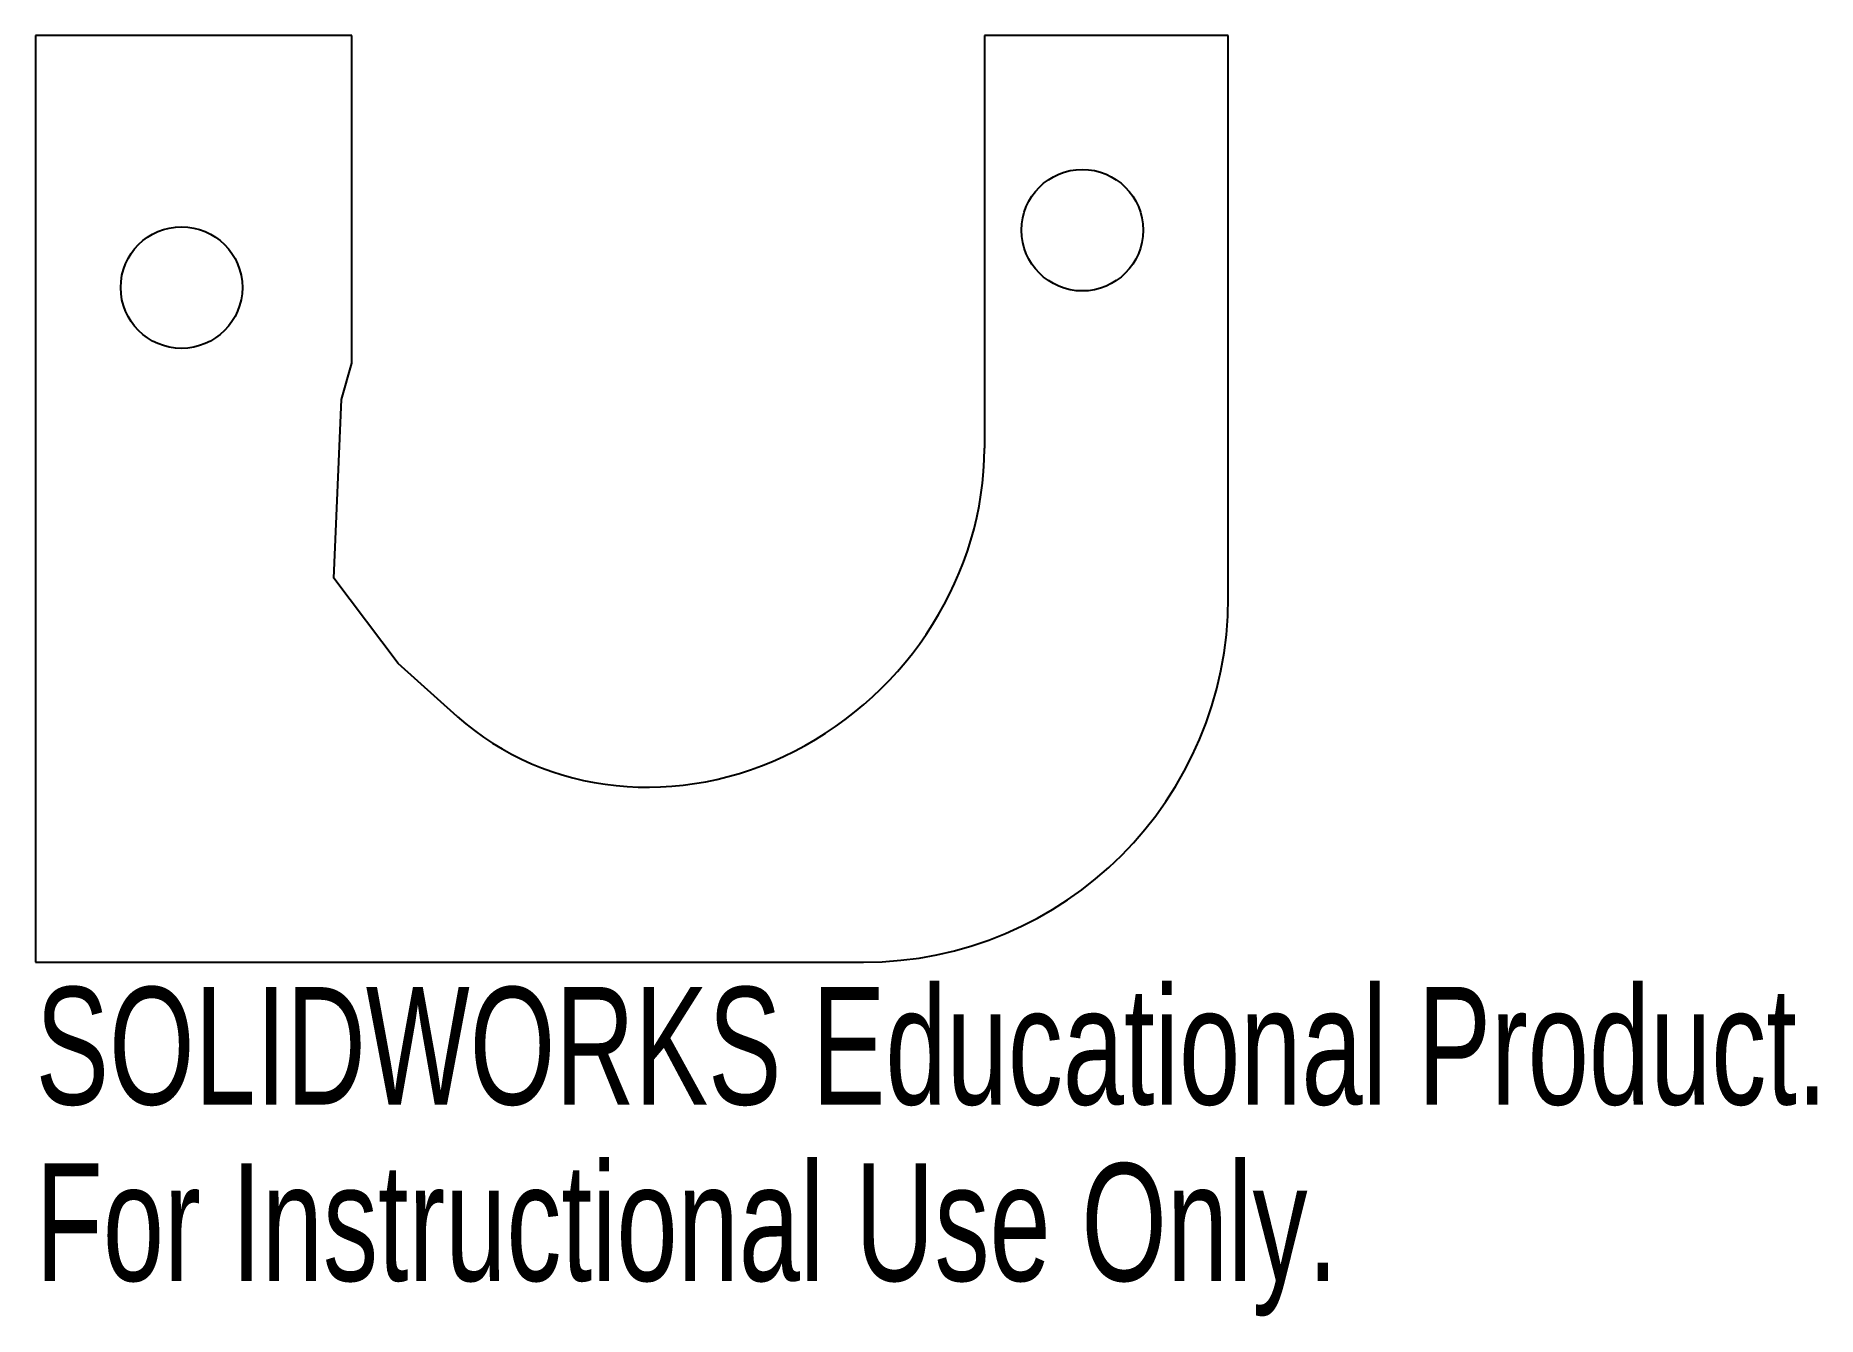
# Model space of a CAD drawing. Header units: millimetres. Extents: x -152.8 to -79.5, y 275.5 to 328.1.
import ezdxf

# ---------------------------------------------------------------- set-up
doc = ezdxf.new("R2010")
doc.units = ezdxf.units.MM
doc.styles.add('SLDTEXTSTYLE0', font='TXT', dxfattribs={"width": 0.7})

msp = doc.modelspace()

# ---------------------------------------------------------------- linework, layer by layer
at = {"color": 7, "linetype": 'Continuous', "lineweight": 25}
for p, q in [((-139.811, 328.141), (-152.811, 328.141)), ((-152.811, 328.141), (-152.811, 290.041)), ((-139.811, 314.675), (-139.811, 328.141)), ((-103.769, 328.141), (-113.796, 328.141)), ((-113.796, 328.141), (-113.796, 311.174)), ((-103.769, 305.041), (-103.769, 328.141)), ((-140.238, 313.178), (-139.811, 314.675)), ((-140.547, 305.827), (-140.238, 313.178)), ((-137.908, 302.326), (-140.547, 305.827)), ((-135.471, 300.146), (-137.908, 302.326)), ((-152.811, 290.041), (-118.769, 290.041))]:
    msp.add_line(p, q, dxfattribs=at)
for centre in [(-109.769, 320.141), (-146.811, 317.781)]:
    msp.add_circle(centre, 2.5, dxfattribs=at)
msp.add_arc((-118.769, 305.041), 15, 270, 0, dxfattribs=at)
msp.add_ellipse((-126.54, 310.041), major_axis=(-9.165, -9.678), ratio=0.914986, start_param=0.026141, end_param=2.373345, dxfattribs=at)

# ---------------------------------------------------------------- texts
at = {"color": 7, "linetype": 'Continuous', "char_height": 4.83362, "attachment_point": 1, "style": 'SLDTEXTSTYLE0'}
for s, insert in [('SOLIDWORKS Educational Product.', (-152.811, 289.021)), ('For Instructional Use Only.', (-152.811, 281.771))]:
    msp.add_mtext(s, dxfattribs=dict(at, insert=insert))

doc.saveas('drawing.dxf')
